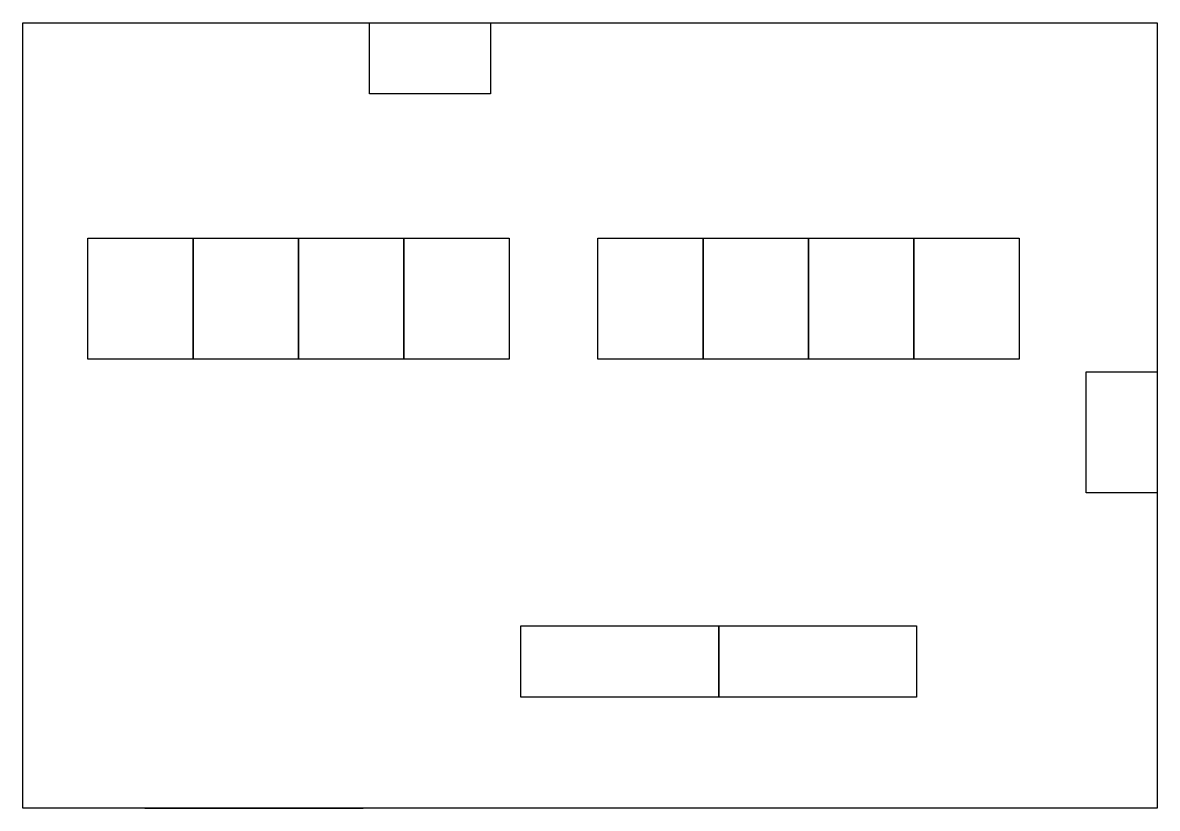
# Model space of a CAD drawing. Header units: centimetres. Extents: x 152 to 95784, y 75 to 46074.
# Drawn here: x 152 to 7952, y 75 to 5475 of the extents above.
import ezdxf

# ---------------------------------------------------------------- set-up
doc = ezdxf.new("R2010")
doc.units = ezdxf.units.CM
for name, color, linetype, true_color in [('twaver.idc.door', 7, 'Continuous', 0xffffff), ('twaver.idc.pdc', 7, 'Continuous', 0xffffff), ('twaver.idc.ups', 7, 'Continuous', 0xffffff), ('twaver.idc.wall', 7, 'Continuous', 0xffffff)]:
    doc.layers.add(name, color=color, linetype=linetype, true_color=true_color)

msp = doc.modelspace()

# ---------------------------------------------------------------- linework, layer by layer
at = {"layer": 'twaver.idc.door', "color": 1}
msp.add_line((991.4, 74.9), (2491.4, 74.9), dxfattribs=at)
at = {"layer": 'twaver.idc.pdc', "color": 6}
for points in [[(3576.7, 1330), (4936.9, 1330), (4936.9, 838.1), (3576.7, 838.1)], [(4936.9, 1330), (6297, 1330), (6297, 838.1), (4936.9, 838.1)]]:
    msp.add_lwpolyline(points, close=True, dxfattribs=at)
at = {"layer": 'twaver.idc.ups', "color": 6}
for points in [[(598.5, 3994.2), (1322.6, 3994.2), (1322.6, 3161.3), (598.5, 3161.3)], [(1322.6, 3994.2), (2046.8, 3994.2), (2046.8, 3161.3), (1322.6, 3161.3)], [(2046.8, 3994.2), (2771, 3994.2), (2771, 3161.3), (2046.8, 3161.3)], [(2771, 3994.2), (3495.1, 3994.2), (3495.1, 3161.3), (2771, 3161.3)], [(4106.1, 3994.2), (4830.3, 3994.2), (4830.3, 3161.3), (4106.1, 3161.3)], [(4830.3, 3994.2), (5554.5, 3994.2), (5554.5, 3161.3), (4830.3, 3161.3)], [(5554.5, 3994.2), (6278.6, 3994.2), (6278.6, 3161.3), (5554.5, 3161.3)], [(6278.6, 3994.2), (7002.8, 3994.2), (7002.8, 3161.3), (6278.6, 3161.3)]]:
    msp.add_lwpolyline(points, close=True, dxfattribs=at)
at = {"layer": 'twaver.idc.wall', "color": 1}
for p, q in [((151.7, 5474.9), (7951.7, 5474.9)), ((151.7, 74.9), (151.7, 5474.9)), ((7951.7, 5474.9), (7951.7, 74.9)), ((7951.7, 74.9), (151.7, 74.9))]:
    msp.add_line(p, q, dxfattribs=at)
for points in [[(2535.4, 4986.7), (2535.4, 5474.9), (3367, 5474.9), (3367, 4986.7)], [(7463.5, 3074.8), (7951.7, 3074.8), (7951.7, 2243.2), (7463.5, 2243.2)]]:
    msp.add_lwpolyline(points, close=True, dxfattribs=at)

doc.saveas('drawing.dxf')
